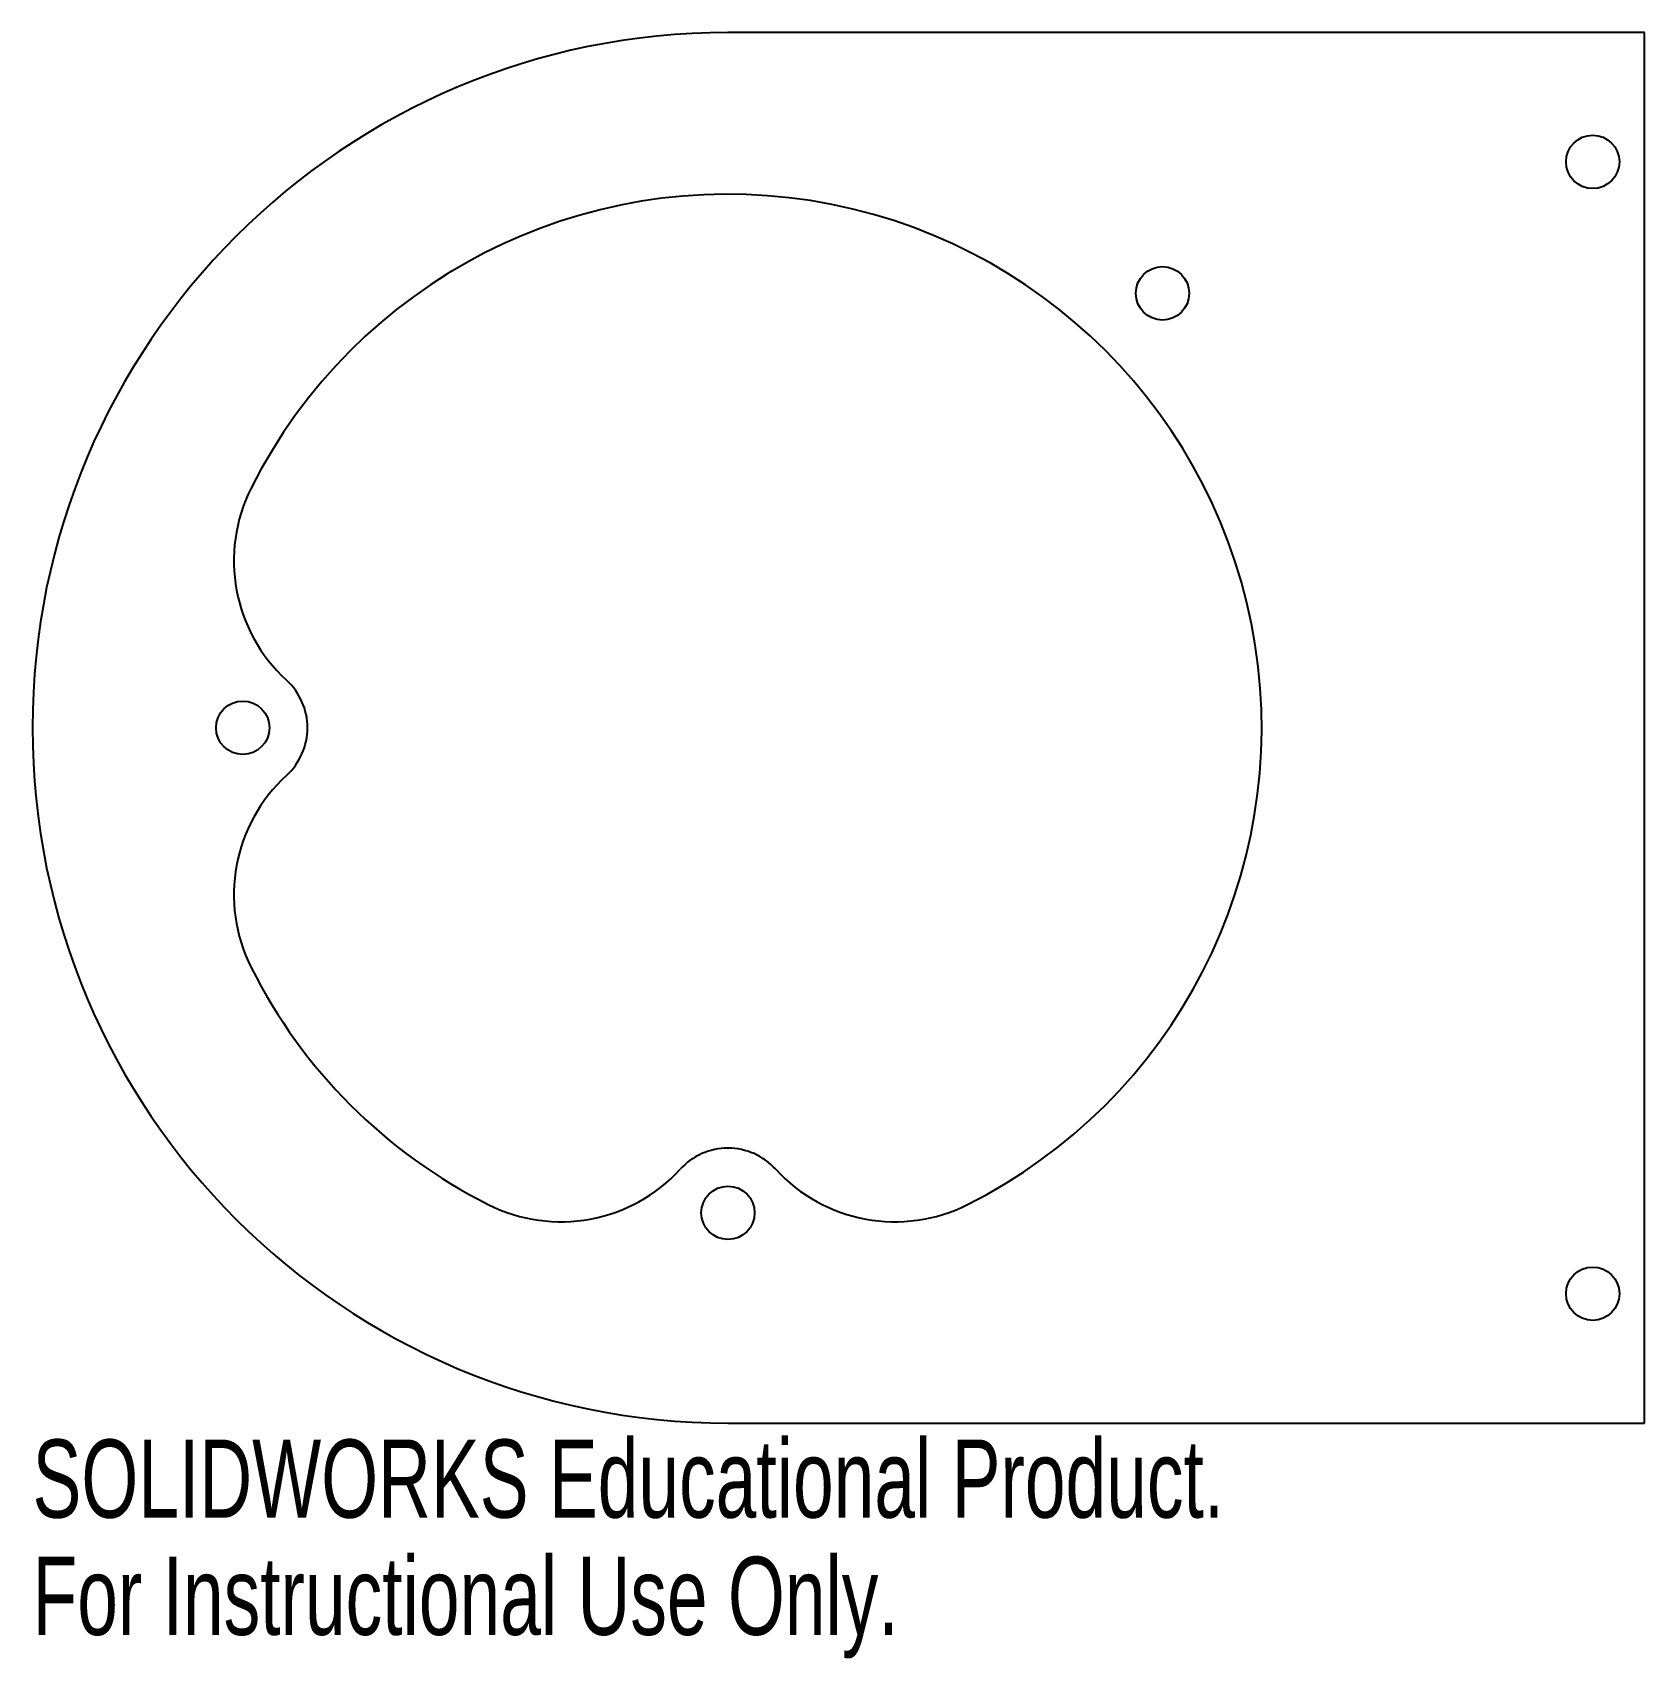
# Model space of a CAD drawing. Header units: millimetres. Extents: x -43 to 57, y -58 to 43.
import ezdxf

# ---------------------------------------------------------------- set-up
doc = ezdxf.new("R2010")
doc.units = ezdxf.units.MM
doc.styles.add('SLDTEXTSTYLE0', font='TXT', dxfattribs={"width": 0.7})

msp = doc.modelspace()

# ---------------------------------------------------------------- linework, layer by layer
at = {"color": 7, "linetype": 'Continuous', "lineweight": 25}
for p, q in [((56.67, 43), (0, 43)), ((56.67, -43), (56.67, 43)), ((0, -43), (56.67, -43))]:
    msp.add_line(p, q, dxfattribs=at)
for centre in [(53.47, 35), (26.87, 26.87), (-30, 0), (0, -30), (53.47, -35)]:
    msp.add_circle(centre, 1.65, dxfattribs=at)
for centre, radius, start, end in [((0, 0), 43, 90, 270), ((0, 0), 33, 296.6864, 153.3136), ((-20.55, 10.33), 10, 153.3136, 227.5458), ((-30, 0), 4, 312.4542, 47.5458), ((-20.55, -10.33), 10, 132.4542, 206.6864), ((0, 0), 33, 206.6864, 243.3136), ((0, -30), 4, 42.4542, 137.5458), ((-10.33, -20.55), 10, 243.3136, 317.5458), ((10.33, -20.55), 10, 222.4542, 296.6864)]:
    msp.add_arc(centre, radius, start, end, dxfattribs=at)

# ---------------------------------------------------------------- texts
at = {"color": 7, "linetype": 'Continuous', "char_height": 4.8336, "attachment_point": 1, "style": 'SLDTEXTSTYLE0'}
for s, insert in [('SOLIDWORKS Educational Product.', (-43, -44.02)), ('For Instructional Use Only.', (-43, -51.27))]:
    msp.add_mtext(s, dxfattribs=dict(at, insert=insert))

doc.saveas('drawing.dxf')
